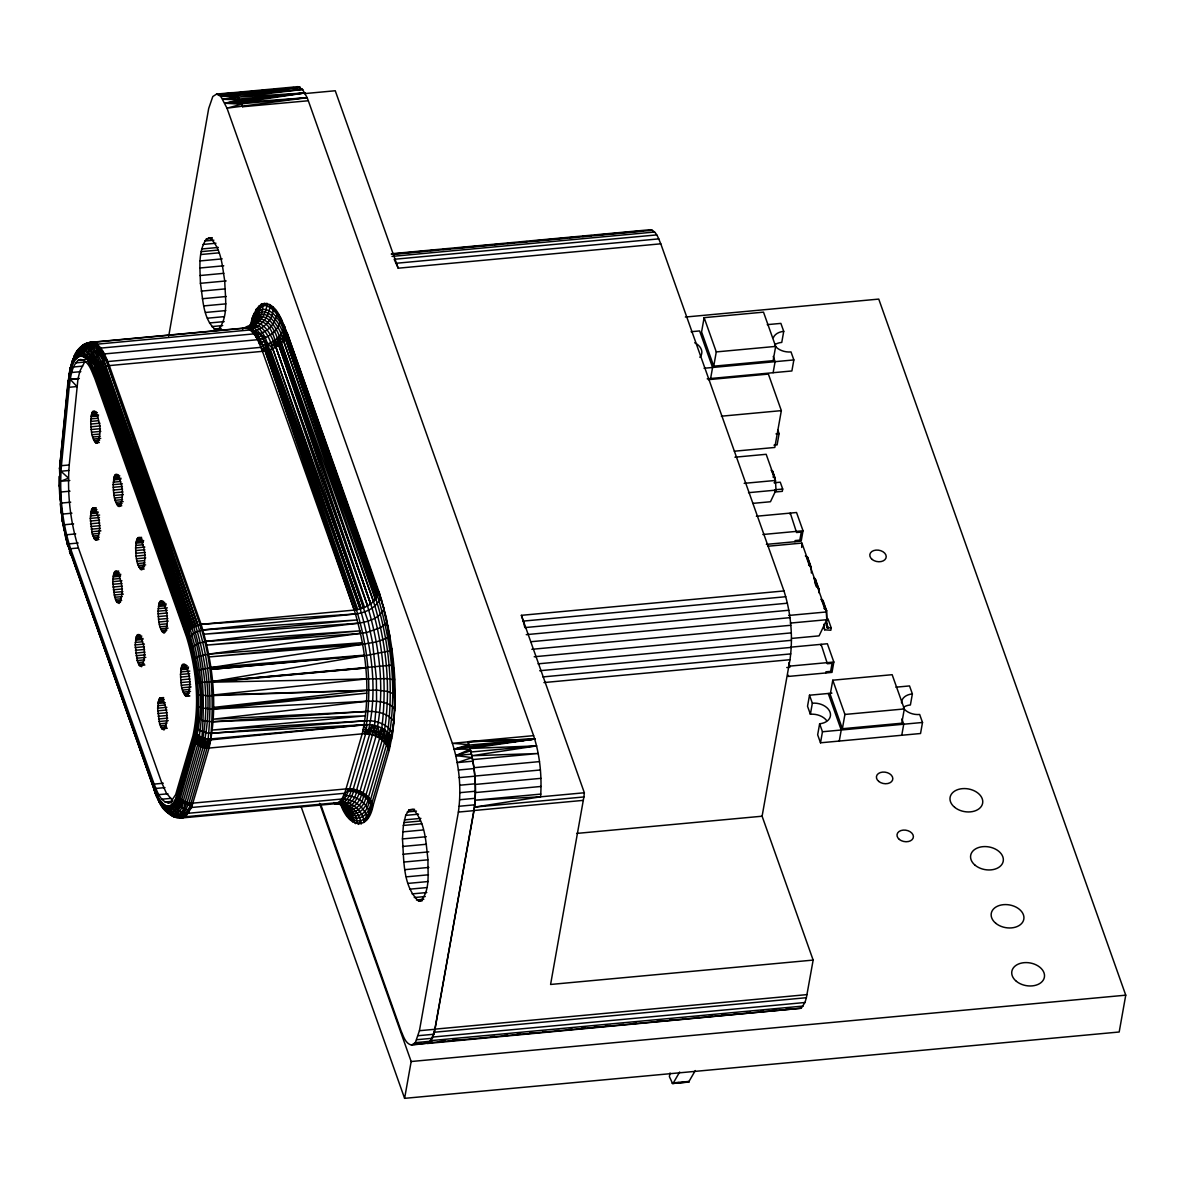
<?xml version="1.0" encoding="UTF-8"?>
<svg xmlns="http://www.w3.org/2000/svg" width="1185" height="1185" viewBox="0 0 1185 1185"><rect width="100%" height="100%" fill="white"/><g stroke="black" fill="none" stroke-linecap="round" stroke-linejoin="round"><path stroke-width="1.5" d="M250.183 327.49C261.737 306.174 277.868 331.237 278.786 345.19L367.676 605.802L275.883 347.072C271.839 336.362 261.648 313.803 248.317 327.534C256.671 323.86 262.937 315.551 262.803 306.263L261.515 304.027L256.315 309.211L256.404 316.706L252.435 325.831C261.485 298.502 280.327 326.453 283.526 340.732L373.497 601.491C386.873 644.403 391.48 690.899 383.659 735.322L380.252 738.611C387.539 693.995 384.562 647.084 370.683 603.861L281.349 343.058C279.142 330.008 262.848 302.575 251.975 325.697L257.397 318.439L261.515 304.027C276.935 300.797 282.267 322.542 287.214 333.192L379.037 591.952C394.516 642.7 400.708 698.143 389.169 750.342L373.142 805.415C367.928 832.699 347.827 826.597 340.732 804.274C350.212 824.464 367.098 828.522 372.327 803.193L372.268 807.992C369.379 797.638 358.611 791.032 348.197 790.913L344.716 793.269L191.54 807.489L189.067 809.799L185.438 816.761C177.646 820.479 165.041 814.939 165.619 805.489L160.479 801.86L153.62 787.818L69.545 548.922C63.916 532.45 61.22 514.112 60.539 497.241M62.968 521.385L62.524 520.748C68.123 550.047 58.302 502.44 64.257 528.199L65.59 536.524L70.196 551.01L153.724 786.396C156.168 800.853 172.166 819.664 178.194 795.328L194.236 740.269C200.561 709.919 197.362 678.59 191.407 648.491L196.488 644.151L204.901 641.544L358.27 623.221C368.017 621.903 379.778 618.348 384.118 608.66L287.214 333.192C284.489 344.094 272.95 350.182 262.463 351.338L108.116 365.706L99.97 369.083L95.467 374.815L187.156 633.886C197.465 667.436 201.065 704.097 193.629 738.625L174.165 803.874C175.972 809.799 182.446 814.51 188.682 813.236L341.858 799.016C352.656 799.06 363.514 805.652 366.609 816.346L364.254 822.197C362.743 810.362 350.671 799.964 338.599 802.541L185.438 816.761C178.846 819.739 171.381 813.962 170.033 807.444L171.84 804.408C172.595 811.147 179.291 817.132 186.163 815.961L191.54 807.489L191.007 803.178L207.049 748.105C212.322 707.075 210.856 664.518 197.732 624.939L108.116 365.706C103.895 357.455 98.74 338.273 85.779 343.62C77.706 347.101 74.344 355.248 73.218 363.321C72.107 352.345 82.965 342.184 93.556 342.228L246.732 328.008C259.782 330.215 269.706 316.662 270.136 304.708L273.217 309.996L280.801 318.261C279.63 329.919 268.654 338.392 257.515 339.725L104.354 353.945C97.792 353.471 91.364 359.41 90.801 365.943L93.437 369.616L187.186 633.797L191.748 627.857L199.924 624.465L354.285 610.082C364.728 608.927 376.326 602.824 379.037 591.952L386.354 617.918L394.546 680.086M170.033 807.444L170.047 805.785L172.906 803.593L175.484 799.416C177.157 805.356 182.92 809.71 189.067 809.799L191.466 803.163L192.414 804.867C185.941 805.652 178.802 801.549 177.083 795.076L175.958 800.645M60.82 465.927L60.894 459.262L59.546 468.801L60.865 505.032L59.887 494.308M179.483 817.235L181.868 817.961L335.044 803.741L338.599 802.541L341.858 799.016L344.716 793.269L362.21 733.841C371.275 693.047 366.298 649.736 354.285 610.082L265.129 350.938C261.174 341.784 256.434 324.749 243.281 328.156L90.119 342.376L86.105 344.139L93.556 342.228C102.562 346.45 105.717 357.026 109.301 365.558L201.109 624.302C213.093 663.97 218.099 707.282 209.034 748.061L191.54 807.489M333.963 802.526L335.044 803.741L339.384 803.386L341.887 801.964L344.213 799.371L343.606 795.49C355.189 794.928 367.306 802.363 369.898 814.065L372.075 802.541L388.102 747.468C398.827 715.74 393.494 680.916 391.687 648.254M177.557 796.527L177.587 793.683C179.528 800.068 186.623 803.697 193.007 803.119L346.168 788.899C357.352 787.906 369.764 794.246 373.142 805.415M82.002 345.901C88.312 339.858 96.578 344.435 99.688 351.604L99.644 354.656L105.939 366.195L197.747 624.939L104.769 366.595L195.629 625.68M153.724 786.396C154.88 796.616 160.938 806.155 168.329 813.132L165.115 810.259L162.493 803.03L156.509 796.039L153.635 787.492L158.035 796.246C159.264 812.673 178.654 812.495 178.194 795.328M381.674 599.98L380.355 598.158C376.341 607.875 365.484 612.793 355.589 613.948L201.776 630.079L193.51 633.22L188.519 639.47L93.037 370.505L97.17 363.825L105.45 359.736L107.791 361.558L260.967 347.338L262.937 345.279C272.743 343.369 282.697 336.318 284.415 325.949L276.846 314.469L276.075 310.544L273.217 309.996L269.632 307.137L269.676 304.486C257.486 305.36 252.39 317.713 250.272 328.349M188.741 638.685L191.407 648.491L93.437 369.616L90.993 364.462L88.357 361.973L90.786 354.819L98.222 349.353L98.266 347.057L95.318 345.842L88.993 350.271L86.001 357.322L93.037 370.505M242.495 329.163C259.545 317.18 268.136 332.941 272.713 348.657L368.031 621.147L372.594 642.803L376.371 678.383L376.578 701.313L374.104 730.553L375.526 735.989C385.673 693.269 379.941 647.588 367.469 605.95L275.883 347.072C275.972 337.192 267.099 315.906 254.464 322.764M320.631 804.156L401.123 1030.98C403.448 1036.105 405.285 1043.585 411.521 1045.096L415.313 1042.652L419.431 1030.713L458.373 812.081C461.587 789.136 459.35 765.377 452.374 743.306L227.002 108.191L220.81 96.4L216.603 94.089L212.811 96.518L208.693 108.457L168.7 336.17M411.521 1045.096L429.118 1043.007L433.947 1034.238L474 810.629C477.096 787.669 475.155 763.807 467.957 741.736L533.606 735.648C539.99 755.289 541.975 776.264 540.597 796.824L474.489 807.118L435.014 1029.143L431.236 1040.593L427.104 1043.526L801.253 1008.228L804.956 1002.51L806.378 997.711L813.147 960.087L762.103 816.213L789.98 659.719C793.18 636.775 790.958 613.015 783.966 590.945L660.786 243.814C658.46 238.689 656.623 231.194 650.402 229.697L391.494 253.738M59.917 472.874L69.145 373.719L59.546 468.801L68.004 381.392L69.278 378.815L68.626 380.844L69.5 379.852M68.626 380.844L68.671 379.63M193.629 738.625C195.555 745.01 202.65 748.624 209.034 748.061L362.21 733.841C373.379 732.834 385.792 739.188 389.169 750.342L389.821 734.907L388.68 740.729L385.895 743.928C394.101 695.906 390.665 645.41 375.823 598.884L285.259 338.273C284.237 318.721 259.234 292.088 251.961 324.808L252.064 318.232L256.315 309.211M68.182 545.307L65.59 536.524L68.019 546.137L69.308 547.485M69.352 374.46L68.286 385.421C69.945 375.63 70.122 363.528 78.417 356.715L80.98 356.181L82.787 348.627L88.268 343.324L91.038 344.228L99.688 351.604L102.547 357.011L103.821 366.935L195.599 625.695C207.197 664.681 212.752 707.504 203.035 747.439L187.008 802.497C184.697 808.081 182.534 816.85 175.128 816.969L170.329 813.265L167.026 806.007L165.619 805.489M68.893 374.741L68.937 376.874L71.337 364.773L76.847 354.671L81.276 353.056L86.253 355.811L91.364 363.114L96.029 373.453L187.808 632.272C199.984 667.984 200.058 706.245 196.31 743.306M101.806 367.898C95.63 361.084 93.763 345.605 82.18 346.39L76.966 357.974L78.091 350.345L83.261 345.324C94.548 344.776 98.162 359.633 101.806 367.898L193.585 626.672C205.094 665.111 210.293 707.297 201.124 746.713L185.097 801.786C182.564 824.73 162.73 815.102 158.183 799.06M472.845 761.17L457.217 762.622L472.178 757.585L455.825 755.586L470.252 749.201L454.196 749.083L468.934 744.639L452.374 743.306L468.001 741.854C474.859 762.77 476.637 785.285 474.489 807.118L583.894 796.957L584.353 792.765L521.385 615.326L783.966 590.945M84.565 362.166L80.002 370.831L77.958 379.007L69.234 464.964C67.012 493.36 70.27 522.333 78.936 549.455L161.412 781.893L166.3 792.987L172.773 800.675M193.585 626.672L100.621 368.668L191.792 627.828C204.753 666.088 204.916 707.03 201.124 746.713M90.712 421.416L91.837 413.121L93.037 411.165L94.489 411.032C100.34 419.771 102.073 433.814 97.111 443.19L96.385 443.264C90.741 437.946 91.26 428.659 90.712 421.416L98.088 420.719M90.297 518.393L91.423 510.113L92.623 508.158L94.074 508.024C99.925 516.764 101.658 530.806 96.696 540.182L94.444 538.997L92.282 534.035L90.297 518.393L99.51 517.549M113.153 484.665L114.293 476.385L115.493 474.43L116.93 474.296C122.796 483.036 124.514 497.078 119.566 506.454L118.841 506.513C113.182 501.211 113.716 491.908 113.153 484.665L122.381 483.821M112.738 581.657L113.878 573.377L115.064 571.422L116.515 571.288C122.366 580.028 124.099 594.07 119.137 603.432L116.885 602.261L114.723 597.284L112.738 581.657L121.951 580.798M135.608 547.929L136.734 539.649L137.934 537.694L139.386 537.56C145.237 546.3 146.97 560.342 142.007 569.704L141.282 569.778C135.638 564.46 136.156 555.173 135.608 547.929L144.822 547.07M135.194 644.921L136.319 636.641L137.519 634.686L138.956 634.538C144.822 643.292 146.555 657.319 141.593 666.696L139.326 665.526L137.179 660.549L135.194 644.921L144.407 644.062M158.049 611.193L159.19 602.898L160.375 600.943L161.827 600.81C167.692 609.549 169.411 623.591 164.448 632.968L163.723 633.042C158.079 627.724 158.612 618.437 158.049 611.193L167.263 610.334M157.635 708.186L158.76 699.891L159.96 697.935L161.412 697.802C167.263 706.541 168.996 720.584 164.034 729.96L161.782 728.775L159.62 723.813L157.635 708.186L166.848 707.326M180.505 674.443L181.631 666.163L182.831 664.207L184.282 664.074C190.133 672.813 191.866 686.856 186.904 696.232L186.178 696.291C180.535 690.988 181.053 681.686 180.505 674.443L189.719 673.598M219.684 329.815L216.011 330.156C202.709 319.417 203.109 298.961 200.413 283.319C200.206 268.654 197.643 251.576 206.486 238.866L212.159 237.667M402.456 838.936L403.374 825.456L405.67 815.369L409.077 809.814L413.195 809.414C425.696 822.449 425.8 842.787 427.992 859.762C427.578 873.197 430.585 890.276 420.66 900.896L418.601 901.089C402.53 885.98 404.026 859.54 402.456 838.936L426.363 836.714M801.712 547.455L801.904 543.085L767.791 546.255M369.039 815.961L369.231 811.725L367.217 818.835L366.609 816.346L366.669 819.694M59.902 475.422L59.783 494.93L62.005 512.898L61.664 509.787M281.808 320.143L280.475 320.528L283.985 328.067L377.571 596.129C392.265 644.166 397.834 696.558 387.258 745.987L391.85 738.67C387.451 728.242 374.904 723.887 364.299 724.716L208.56 733.278L200.265 730.686L196.443 726.894L197.391 717.043C198.28 694.054 196.606 670.814 191.007 648.432M249.991 327.993L252.064 318.232M772.813 472.252L771.065 470.178M774.62 482.665L775.197 478.281L772.961 476.962M60.08 461.498L59.813 478.355L60.331 460.358L59.946 465.572M371.201 811.207L371.557 805.83M196.088 726.138L194.962 733.145M341.887 801.964L341.532 799.357L344.213 799.371L349.664 788.81L365.691 733.752L366.98 724.613L210.96 739.84L209.923 739.01C204.22 739.055 197.702 736.552 195.377 730.967M71.618 556.195L67.412 543.634L156.035 794.972M67.901 382.725L68.004 381.392M167.959 802.912L170.803 801.949L175.691 794.542L192.903 735.974C199.998 703.327 196.251 668.725 186.563 636.982L94.741 378.222C91.63 371.394 89.156 361.247 80.743 359.41L78.091 360.358C71.026 367.261 70.611 378.074 69.16 387.273L61.413 465.69C59.294 493.567 61.961 522.052 70.596 548.699L154.124 784.1C157.324 791.565 161.101 804.778 171.618 802.571M69.959 369.927L72.922 359.929L76.521 353.219L74.714 357.988M59.502 475.985L59.443 486.22L59.931 484.65M160.479 801.86C163.012 816.287 180.416 809.325 179.098 796.913L195.14 741.84C205.672 705.875 198.828 666.177 188.815 630.701L97.377 371.527L190.133 629.22C201.539 666.237 205.523 706.467 197.717 744.639L181.69 799.697C180.09 806.748 172.743 818.642 165.115 810.259M60.894 459.262L60.005 465.735M169.87 814.48C177.706 818.317 183.305 807.178 183.305 800.838L199.347 745.78L199.45 735.959M77.529 350.493L71.767 362.24L71.707 367.602C70.759 353.545 87.646 350.701 90.993 364.462L90.149 364.61M197.895 734.685L197.51 744.432L198.339 735.055L180.268 798.379C179.557 805.637 171.662 817.25 164.33 809.044M61.605 451.974L62.153 446.508M62.686 441.027L63.412 433.74M63.946 428.259L64.671 420.971M65.027 417.327L65.753 410.025M66.286 404.559L67.012 397.256M67.367 393.613L68.093 386.325M105.45 359.736L106.946 359.677L104.058 356.641L104.354 353.945M188.682 813.236L189.067 809.799M175.128 816.969C183.453 819.428 185.838 808.229 188.993 802.956L205.035 747.898L205.449 738.551M391.287 737.337L392.191 736.626L394.161 720.006M73.129 363.469L72.996 361.869L68.937 376.874M195.14 741.84L195.881 732.049L194.088 739.884L194.533 734.893C196.651 741.025 203.894 744.521 210.086 743.543C214.307 703.816 212.619 662.696 199.924 624.465L108.116 365.706L107.791 361.558M344.879 806.081C352.789 819.116 366.298 805.785 365.972 794.898L383.659 735.322L382.533 728.612L363.143 792.898L363.543 795.935C362.358 806.244 350.316 815.473 342.998 804.408L351.19 812.792L355.456 823.649L357.277 821.59C355.574 811.458 346.405 804.274 336.57 802.778C346.405 809.651 355.93 800.349 356.655 789.995L375.097 725.635L376.712 731.426L376.045 736.181L360.003 791.254C357.411 798.734 351.086 811.621 341.591 804.23M88.505 360.344L84.031 357.277C82.372 351.027 87.883 344.509 93.926 343.22L97.14 344.154L250.302 329.934L254.271 330.748L265.307 337.621L360.196 608.971C371.971 648.965 378.133 693.077 367.587 733.945L374.223 725.383M346.435 814.88L346.316 810.481L343.294 803.978M813.147 960.087L550.581 984.468L583.894 796.957M250.139 328.23L253.783 313.981L253.338 323.609M685.36 317.047L878.752 299.094L1125.75 995.178L1119.188 1032.002L404.603 1098.347L411.165 1061.523L319.55 803.326M704.127 317.654L701.579 331.933L713.74 366.18L773.124 360.67L775.671 346.405L763.51 312.144L704.127 317.654L716.273 351.915L713.74 366.18M710.615 378.519L712.585 367.469L699.609 330.926L691.092 331.726M773.124 372.712L775.094 361.662L773.242 356.448M767.243 324.646L780.885 323.386L783.729 331.37L781.759 342.421A14.65 10.191 10.1 0 0 775.212 344.45M708.408 379.659L768.384 374.09L781.345 410.632L774.797 447.456L734.33 451.218M777.923 430.244L779.108 433.606L777.108 444.879L773.983 445.175M774.723 345.576A14.65 10.191 10.1 0 0 791.017 351.93L793.846 359.929L791.891 370.964L707.208 378.83M670.029 1072.988L669.392 1076.632L672.576 1083.49L688.618 1082.083L695.314 1070.559M774.116 482.769L780.263 482.191L782.707 489.05L782.293 491.345L774.605 492.056M790.084 514.231L790.291 513.09L796.572 532.509L801.267 532.08L799.831 540.123L795.135 540.567L794.928 541.708M756.356 516.245L796.542 512.512L803.03 530.776L801.193 541.13L766.354 544.374M788.44 675.287L788.232 676.442L832.003 672.384L833.84 662.03L827.367 643.751L790.75 647.158M788.899 662.77L789.877 667.244L786.751 667.525M831.944 693.136L809.503 695.21L807.533 706.26L810.377 714.259A14.65 10.191 10.1 0 1 826.671 720.613M820.909 645.484L821.116 644.329L827.382 663.748L832.077 663.319L830.641 671.377L825.96 671.806L825.752 672.962M810.377 714.259L812.347 703.209L809.503 695.21M827.989 618.822L831.233 627.961L830.833 630.257L824.701 629.813L823.708 624.347M812.347 703.209A14.65 10.191 10.1 0 1 830.048 712.185A14.65 10.191 10.1 0 1 819.635 723.768L817.665 734.804L820.509 742.802L920.538 733.515L922.508 722.465L919.664 714.481A14.65 10.191 10.1 0 1 903.37 708.126M820.509 742.802L822.464 731.752L819.635 723.768M832.774 680.205L830.226 694.469L842.387 728.731L901.77 723.206L904.318 708.941L892.157 674.695L832.774 680.205L844.92 714.451L842.387 728.731M839.261 741.055L841.231 730.019L828.256 693.477M901.77 735.263L903.74 724.213L901.889 718.984M895.89 687.196L909.532 685.922L912.376 693.921L910.406 704.971A14.65 10.191 10.1 0 0 903.859 707.001M59.665 494.515L59.309 485.435M68.819 375.808L70.33 367.587M70.789 366.506L69.589 372.742L71.426 365.469M67.901 384.251L68.093 383.244M341.932 804.422C348.805 804.674 351.589 796.824 353.589 791.536L353.189 789.18L372.416 725.087L365.691 733.752M344.598 805.993C351.975 821.546 367.394 809.962 368.446 797.209L387.465 732.167M249.413 327.801L250.213 324.334M186.963 634.671L187.156 633.886M196.621 733.263L194.236 740.269M95.318 345.842L97.14 344.154M70.048 368.742L72.922 359.929M70.048 371.127L71.396 366.091M72.611 363.128L73.737 358.907M207.049 748.105L209.923 739.01L364.299 724.716M172.18 806.155L172.906 803.593L174.165 803.874M352.463 821.812L353.856 820.287L350.479 819.872L350.301 817.383L346.79 815.339L346.701 812.91L343.62 810.14L342.835 804.63C349.575 824.79 368.92 821.161 371.231 801.045L369.142 801.46C366.328 819.042 349.012 820.805 343.072 803.889M78.417 356.715L78.965 354.893L79.054 356.581L81.128 354.626M341.917 803.8C350.493 814.213 360.981 801.889 361.929 792.261L358.818 793.254L356.655 789.995M365.647 797.609L366.358 795.253L367.513 799.46M184.845 803.682L185.393 801.889L186.312 804.245M353.589 791.536L354.256 789.432L356.241 792.261M334.052 803.445C343.754 806.718 349.886 797.416 351.56 789.017L348.197 790.913L346.168 788.899M178.935 799.001L179.468 797.357L179.868 800.142M201.272 737.055L197.717 744.639M256.775 311.581L258.863 306.041L259.663 308.174M71.456 363.484L75.514 354.197M252.286 325.623C260.226 295.406 281.897 322.127 284.726 339.029L280.86 334.377M183.305 800.838C180.15 805.963 177.128 817.531 168.744 813.488M191.007 803.178C188.267 812.48 178.742 823.353 169.633 813.784L173.825 816.509M76.803 356.211L75.633 359.129L74.803 358.551M71.767 362.24L72.255 361.04M95.363 375.052L187.808 632.272M267.203 303.375C266.062 315.788 256.952 328.601 243.281 328.156L248.583 327.46M278.786 345.19L370.594 603.92L279.764 344.361L279.26 336.333L283.526 340.732L375.304 599.462L285.259 338.273L377.008 597.018L285.837 337.103L283.985 328.067L284.652 326.482L286.666 335.162L378.237 594.485L286.503 335.74M199.347 745.78L202.042 737.381L203.035 747.439M207.686 738.922L204.412 747.75L203.302 737.929M734.907 457.203L766.177 454.299L775.464 480.443L775.997 490.116L770.457 501.744L752.653 503.388M801.904 543.085L826.345 611.964L826.774 619.711L819.072 635.871L791.565 638.434M264.314 303.138L262.803 306.263L266.092 303.286L266.136 305.893L269.632 307.137M205.035 747.898L207.064 743.721M381.526 728.02L377.971 737.203L381.526 733.826L383.659 735.322L388.68 740.729L390.324 745.987M388.68 740.729L386.532 744.713L370.505 799.786L369.142 801.46L368.446 797.209M73.114 359.085C80.58 341.161 94.385 362.136 97.037 371.897L188.815 630.701L96.592 372.594L187.852 632.212M77.203 351.975L79.706 348.583L78.343 351.115M672.991 1083.534L679.672 1072.01M349.456 818.879L350.301 817.383L349.012 812.406L342.776 803.474M73.974 356.478L74.67 355.293M387.273 738.803L389.672 734.656M61.22 512.483L60.583 503.625M336.718 803.593C346.849 801.964 358.625 810.555 360.595 821.353L358.403 824.39L357.277 821.59M75.929 352.878C86.12 340.302 95.807 362.077 98.37 370.416L190.133 629.22L99.407 369.542C96 361.736 90.415 342.82 78.862 349.057M75.381 354.226C85.32 341.873 95.452 363.351 97.037 371.897M82.343 347.279L84.653 344.554M248.969 328.082L250.568 326.201M376.045 736.181L379.185 732.523L378 726.479M181.868 817.961L186.978 813.547M193.688 659.304L199.036 656.238L208.767 654.09L362.403 642.685L209.212 656.92L362.714 644.299L376.326 641.929L385.614 638.656L389.806 635.767L383.718 609.801M178.165 797.786L179.098 796.913M167.766 807.666L169.766 805.8M361.262 794.483L363.143 792.898M350.893 791.091L353.189 789.18M98.222 349.353L100.769 348.094L253.931 333.874C264.922 335.177 275.068 324.927 276.846 314.469L278.875 314.721M183.438 802.971L185.097 801.786M86.905 344.583L90.119 342.376M370.49 803.593L372.075 802.541M245.902 328.556C258.256 322.157 264.122 341.813 267.78 350.33L360.196 608.971M195.51 670.843L210.9 667.599L364.284 655.157L211.093 669.377L366.461 655.468L391.391 650.595M363.543 795.935L365.972 794.898M81.158 356.241L83.528 355.411M470.667 750.801L455.825 755.586L471.452 754.134M648.417 230.334L650.402 229.697M259.811 333.652L251.635 331.37C263.337 329.874 274.016 319.269 273.098 307.093M99.688 351.604L102.68 351.234L99.718 348.953M260.107 339.221L256.019 337.266L261.293 335.977L265.307 337.621C262.27 332.481 258.063 324.468 250.879 325.964M251.383 328.452L248.776 329.104L254.271 330.748M96.77 349.916L99.644 354.656L102.547 357.011L104.058 356.641M262.729 338.555L268.18 343.783L267.78 350.33L357.737 609.52L265.929 350.819L262.937 345.279L258.878 342.732L264.196 341.502L268.18 343.783L272.713 348.657L364.506 607.387L275.883 347.072M308.322 100.755L307.152 97.688L227.002 108.191L241.651 104.161L225.031 103.258L239.622 99.703L242.629 106.739L308.322 100.755L533.606 735.648M255.753 332.392L253.101 332.97L257.189 334.348L254.553 334.866L258.671 336.659M222.943 99.303L237.518 96.266L239.622 99.703L222.943 99.303L238.57 97.851M469.378 746.12L454.196 749.083L534.716 739.025L467.957 741.736M220.81 96.4L235.371 93.926L237.518 96.266L220.81 96.4L236.437 94.948M364.373 655.675L212.441 681.538L196.814 682.738L196.355 681.331M241.162 102.962L225.031 103.258L240.14 100.725M210.9 667.599L362.714 644.299M468.001 741.854L534.716 739.025L470.045 748.461L536.583 745.898L471.778 755.734L538.197 753.512L472.548 759.615M234.571 93.437L300.205 87.349L235.741 94.326L302.56 89.468L238.081 97.14L304.886 92.948L240.955 102.488L236.911 95.555L232.275 92.741L297.924 86.653L302.56 89.468L307.152 97.688L241.503 103.791L240.955 102.488L307.152 97.688M208.767 654.09L366.639 632.523L380.652 627.606L386.725 622.599L388.473 628.124M240.392 101.258L304.886 92.948L239.252 99.036M469.69 747.172L534.716 739.025L469.067 745.113M84.461 344.391C96.074 343.754 98.947 359.085 103.821 366.935M469.556 746.757L534.716 739.025M394.96 701.298L394.353 694.143L387.451 691.418L376.712 690.085L213.3 694.973L366.402 678.946L387.08 678.635L393.938 679.82L394.753 708.63C387.717 701.194 376.178 700.839 366.595 701.268L213.196 719.191L365.987 711.504C375.675 710.896 387.021 712.718 393.42 720.732M239.814 100.118L304.886 92.948M102.606 353.752L104.117 353.574L101.184 351.219M197.436 704.853L197.776 706.186L201.731 708.097L213.552 709L366.698 693.166L213.537 707.415L366.728 690.337L207.627 695.758L197.584 694.632M235.148 93.837L300.205 87.349M176.787 816.969L182.179 817.694M216.011 330.156L218.07 329.963C229.149 316.928 224.987 296.887 224.765 281.008C222.247 266.595 221.654 249.265 210.604 238.481L208.471 238.007M216.603 94.089L232.23 92.637L235.371 93.926L218.677 94.652L234.319 93.2M219.847 94.222L228.527 93.422M235.578 92.993L242.881 92.311M248.346 91.808L255.634 91.127M261.115 90.623L268.402 89.941M273.883 89.438L281.171 88.757M286.637 88.253L293.939 87.572M236.911 95.555L302.56 89.468M304.249 93.63L335.251 90.756L398.219 268.195L660.786 243.814M225.031 103.258L240.659 101.806M206.486 238.866L211.996 238.363M204.664 241.029L213.863 240.185M203.079 244.436L215.951 243.236M201.776 248.969L218.321 247.443M201.243 251.635L217.788 250.094M200.783 254.523L219.166 252.82M200.147 260.922L222.202 258.878M199.865 268.003L223.758 265.781M391.346 254.197L400.53 253.338M404.203 252.998L413.387 252.153M417.061 251.812L426.244 250.953M429.918 250.613L437.265 249.931M442.76 249.428L450.107 248.746M455.618 248.228L464.801 247.384M468.475 247.043L477.659 246.184M481.332 245.843L488.679 245.162M494.175 244.643L501.522 243.962M507.032 243.458L514.379 242.777M519.889 242.258L527.236 241.577M532.746 241.073L540.093 240.392M543.752 240.051L552.936 239.192M556.609 238.852L565.793 238.007M569.467 237.652L578.65 236.807M582.324 236.467L591.493 235.608M595.166 235.267L604.35 234.423M608.024 234.082L617.207 233.223M620.881 232.882L630.064 232.038M633.738 231.697L642.907 230.838M393.568 254.301L652.476 230.275M392.028 256.404L654.609 232.023M199.954 275.542L223.846 273.32M656.727 234.911L394.161 259.293L398.219 268.195M396.234 263.263L658.816 238.881M200.413 283.319L226.157 280.934M201.228 291.125L225.12 288.903M202.368 298.724L226.276 296.502M203.82 305.908L225.876 303.864M205.523 312.47L225.743 310.589M207.434 318.202L223.98 316.662M209.493 322.972L224.202 321.594M211.656 326.601L222.691 325.579M213.848 329.03L221.195 328.349M78.091 360.358L85.424 359.677M75.662 362.891L86.653 361.869M73.5 366.98L82.654 366.121M71.663 372.49L80.832 371.646M69.16 387.273L76.981 386.547L70.211 379.318L79.365 378.459M716.273 351.915L775.671 346.405M92.4 411.936L96.089 411.595M91.837 413.121L97.377 412.617M91.378 414.72L96.918 414.202M91.201 415.654L98.562 414.972M91.038 416.676L98.414 415.994M90.815 418.927L98.177 418.246M90.741 424.052L99.955 423.208M704.053 368.268L793.846 359.929M90.904 426.793L100.118 425.933M91.186 429.533L100.414 428.689M91.6 432.214L100.814 431.355M92.104 434.732L99.481 434.051M92.697 437.043L100.073 436.361M93.378 439.057L100.74 438.376M94.104 440.731L99.629 440.213M94.859 442.005L98.548 441.664M95.63 442.864L99.318 442.523M61.413 465.69L69.234 464.964M68.789 470.504L60.968 471.23L68.493 478.147L60.642 481.317L69.796 480.473M721.369 416.202L781.345 410.632M114.841 475.185L118.53 474.844M114.293 476.385L119.818 475.866M113.834 477.985L119.359 477.466M113.641 478.918L121.018 478.236M113.479 479.94L120.855 479.244M113.256 482.191L120.633 481.495M60.835 492.027L69.989 491.183M113.197 487.316L122.41 486.457M113.345 490.057L122.573 489.198M113.641 492.797L122.855 491.938M775.982 433.888L779.108 433.606M114.041 495.463L123.255 494.619M114.545 497.996L121.922 497.315M61.546 503.047L70.715 502.203M115.152 500.292L122.514 499.611M115.819 502.322L123.196 501.625M116.545 503.995L122.07 503.477M117.3 505.269L120.989 504.928M92.623 508.158L96.311 507.817M118.07 506.113L121.759 505.773M91.986 508.913L95.674 508.572M91.423 510.113L96.948 509.594M62.775 514.053L71.93 513.209M90.964 511.713L96.489 511.194M90.771 512.646L98.148 511.964M90.623 513.668L97.985 512.972M90.386 515.919L99.614 515.06M90.327 521.044L99.54 520.185M64.449 524.733L73.603 523.889M90.49 523.785L99.703 522.926M90.771 526.525L99.984 525.666M91.171 529.206L100.384 528.347M91.689 531.724L100.903 530.865M66.553 534.761L75.707 533.917M92.282 534.035L99.659 533.339M92.948 536.05L98.488 535.531M93.674 537.723L99.214 537.205M94.444 538.997L98.118 538.657M95.215 539.856L98.888 539.501M69.011 543.871L78.166 543.026M137.934 537.694L141.622 537.353M137.297 538.449L140.985 538.108M136.734 539.649L142.274 539.131M744.18 483.347L775.464 480.443M136.275 541.234L143.652 540.553M136.097 542.182L143.459 541.486M70.596 548.699L77.929 548.018M135.934 543.189L143.311 542.508M135.712 545.441L143.074 544.759M775.02 489.76L782.707 489.05M748.505 492.679L775.997 490.116M135.638 550.581L144.851 549.721M135.801 553.306L145.014 552.462M136.082 556.061L145.296 555.202M136.482 558.727L145.711 557.868M137.001 561.26L144.363 560.564M137.593 563.556L144.97 562.875M138.275 565.571L145.636 564.889M139 567.245L144.526 566.741M139.756 568.533L143.444 568.193M115.064 571.422L118.752 571.081M140.526 569.378L144.214 569.037M114.427 572.177L118.115 571.837M113.878 573.377L119.404 572.859M113.419 574.977L120.781 574.281M113.227 575.91L120.603 575.229M113.064 576.917L120.44 576.236M112.842 579.169L120.218 578.487M112.768 584.309L121.981 583.45M112.93 587.049L122.144 586.19M113.227 589.789L122.44 588.93M113.627 592.456L122.84 591.596M762.844 534.509L803.03 530.776M114.13 594.989L123.344 594.129M114.723 597.284L122.099 596.603M115.404 599.299L120.929 598.795M116.13 600.973L121.655 600.469M116.885 602.261L120.574 601.921M159.738 601.713L163.426 601.373M159.19 602.898L164.715 602.395M158.731 604.498L166.093 603.817M158.538 605.431L165.915 604.75M158.375 606.453L165.752 605.772M158.153 608.705L167.366 607.846M158.079 613.845L167.307 612.986M158.242 616.57L167.455 615.711M158.538 619.311L167.752 618.466M158.938 621.992L168.151 621.133M159.442 624.51L166.818 623.828M160.049 626.821L167.411 626.139M160.716 628.835L168.092 628.154M161.441 630.509L166.966 629.99M162.197 631.783L165.885 631.442M136.882 635.441L140.556 635.101M136.319 636.641L141.845 636.123M135.86 638.226L141.385 637.723M135.668 639.159L143.044 638.478M135.52 640.181L142.881 639.5M135.283 642.433L142.659 641.752M135.223 647.573L144.437 646.714M135.386 650.298L144.6 649.454M135.668 653.039L144.881 652.194M136.068 655.72L145.281 654.861M521.385 615.326L523.222 621.103L785.788 596.722M136.571 658.238L145.799 657.394M137.179 660.549L144.555 659.867M137.845 662.563L143.385 662.059M787.418 603.209L524.851 627.591L523.222 621.103M138.571 664.237L144.111 663.718M139.326 665.526L144.866 665.007M182.194 664.963L185.882 664.622M181.631 666.163L187.156 665.644M526.244 634.642L788.81 610.26M181.172 667.762L188.548 667.081M180.979 668.695L188.356 668.014M180.831 669.718L188.193 669.021M180.594 671.969L189.822 671.11M788.632 615.459L826.345 611.964M531.028 641.707L789.936 617.666M180.535 677.094L189.748 676.235M180.698 679.834L189.911 678.975M790.306 623.088L826.774 619.711M531.858 649.306L790.765 625.28M180.979 682.575L190.192 681.716M181.379 685.241L190.592 684.397M181.897 687.774L191.111 686.915M824.019 608.438L826.626 610.423L826.937 627.561L831.233 627.961M534.198 656.757L791.269 632.879M182.49 690.085L189.867 689.389M183.157 692.099L190.533 691.418M183.882 693.773L189.422 693.255M184.653 695.047L188.326 694.706M159.96 697.935L163.649 697.595M185.423 695.906L189.096 695.551M159.323 698.706L163.012 698.35M186.178 696.291L189.867 695.95M538.049 663.837L791.447 640.315M158.76 699.891L164.3 699.387M158.301 701.49L163.841 700.972M158.123 702.424L163.649 701.905M157.96 703.446L165.337 702.764M157.738 705.697L165.1 705.016M539.723 670.725L791.284 647.38M157.664 710.822L166.878 709.978M542.893 676.916L790.78 653.898M157.827 713.563L167.041 712.703M158.109 716.303L167.337 715.444M543.93 682.56L789.98 659.719M158.523 718.984L167.737 718.125M159.027 721.502L168.24 720.643M159.62 723.813L166.996 723.117M790.084 666.088L833.84 662.03M160.301 725.827L165.826 725.309M161.027 727.501L166.552 726.983M161.782 728.775L167.307 728.271M844.92 714.451L904.318 708.941M470.949 752.001L536.583 745.898M154.124 784.1L163.278 783.241M155.798 788.455L164.952 787.61M822.464 731.752L922.508 722.465M158.775 794.661L167.929 793.802M473.822 767.717L539.471 761.614M458.343 770.028L473.97 768.576M161.856 799.208L171.01 798.364M164.937 801.993L172.269 801.312M474.755 776.071L540.39 769.983M459.158 777.641L474.785 776.19M459.661 785.24L475.289 783.789M475.289 784.44L540.938 778.338M459.839 792.676L475.466 791.224M475.422 792.558L541.071 786.455M459.676 799.742L475.303 798.29M540.804 794.098L475.155 800.186L540.597 796.824L584.353 792.765M409.077 809.814L414.587 809.296M459.188 806.259L474.815 804.808M407.255 811.962L416.453 811.118M405.67 815.369L418.542 814.169M473.956 810.51L583.375 800.364M458.373 812.081L474 810.629M404.366 819.901L420.912 818.376M403.833 822.568L420.379 821.027M403.374 825.456L421.771 823.753M402.737 831.87L422.956 829.989M402.544 846.475L426.452 844.253M576.636 833.425L762.103 816.213M403.004 854.252L428.748 851.867M403.818 862.058L427.726 859.836M404.959 869.657L428.866 867.435M406.411 876.841L428.481 874.797M408.114 883.403L428.333 881.521M410.025 889.135L426.57 887.609M412.084 893.905L426.793 892.542M414.246 897.549L425.282 896.527M416.439 899.963L423.8 899.282M418.601 901.089L422.275 900.748M435.014 1029.143L807 994.615M419.431 1030.713L435.058 1029.261M434.391 1032.239L806.378 997.711M418.32 1035.69L433.947 1034.238M432.969 1037.038L804.956 1002.51M416.927 1039.704L432.569 1038.253M431.236 1040.593L803.223 1006.05M415.313 1042.652L430.94 1041.2M747.246 1012.834L750.92 1012.494M763.777 1011.323L760.103 1011.664L763.658 1011.368M771.109 1010.657L776.619 1010.138L772.872 1010.524M785.788 1009.309L789.447 1008.983M428.511 1042.489L432.184 1042.148M439.546 1041.467L445.071 1040.948M452.448 1040.267L457.973 1039.749M491.108 1036.682L494.797 1036.342M504.01 1035.483L507.684 1035.142M516.897 1034.283L520.585 1033.942M529.784 1033.083L533.472 1032.742M542.671 1031.883L546.359 1031.543M555.572 1030.698L559.246 1030.358M568.459 1029.498L572.148 1029.158M581.346 1028.299L585.034 1027.958M594.233 1027.099L597.921 1026.758M605.283 1026.077L610.808 1025.558M620.022 1024.714L623.71 1024.373M632.908 1023.514L636.597 1023.173M656.846 1021.292L660.534 1020.952M669.747 1020.092L673.421 1019.752M682.634 1018.893L686.322 1018.552M695.521 1017.693L699.209 1017.352M708.408 1016.508L712.096 1016.167M721.309 1015.308L724.983 1014.967M734.196 1014.108L737.885 1013.767M747.083 1012.908L750.772 1012.568M416.394 1043.881L421.593 1043.392M429.266 1042.77L801.253 1008.228M413.491 1044.459L429.118 1043.007M411.165 1061.523L1125.75 995.178M673.717 1082.838L689.344 1081.387M672.147 1083.208L679.094 1082.557M682.575 1082.231L688.618 1082.083M672.576 1083.49L689.003 1081.861M88.623 342.613L92.652 342.272L91.141 342.302M211.996 733.263L364.921 720.835C374.978 720.095 386.606 723.354 392.087 732.448M360.655 633.397L206.871 645.099L360.062 630.85L206.101 641.411M167.026 806.007L170.047 805.785M358.27 623.221L204.131 634.212L357.322 619.948L202.976 629.931M201.109 624.302L355.589 613.948M365.987 711.504L211.908 721.813L203.168 720.658L197.391 717.043M364.921 720.835L212.308 730.034L365.484 715.814L213.107 721.724M213.552 709L366.595 701.268M70.211 379.318L77.958 379.007M366.402 678.946L212.47 682.175L365.647 667.955L212.441 681.538L388.991 665.407L392.946 665.2L393.909 669.777M86.001 357.322L80.98 356.181M60.287 503.684L61.294 512.646M381.526 733.826L374.104 730.553L363.262 729.323L364.891 733.767L366.002 729.397L364.121 725.62L366.387 724.598C371.764 686.308 368.031 646.64 356.374 609.816L265.929 350.819L265.588 344.657M805.37 555.913L808.051 558.416M808.614 565.038L811.236 567.023L811.37 573.036M820.775 599.299L823.456 601.802M816.969 586.886L818.924 588.723L819.042 592.9M100.769 348.094L96.8 345.442M165.53 809.71L166.804 810.333M246.732 328.008C255.738 332.23 258.893 342.806 262.463 351.338L354.285 610.082M62.435 521.119L63.279 522.067L62.775 518.393M257.515 339.725L261.544 342.139M815.754 580.102L813.725 577.747L816.421 585.36M155.605 792.661L156.435 793.18M184.682 816.213L185.438 816.761M156.657 793.891L157.975 797.89L153.828 789.18L159.768 802.541L161.619 804.363M260.967 347.338L265.129 350.938L356.374 609.816M178.298 816.865L179.528 817.961M156.227 792.572L155.146 791.58L157.161 797.016L155.013 791.417M270.713 342.687L275.394 347.309L273.113 341.369M338.599 802.541L339.384 803.386M167.129 812.317L161.116 804.571M95.215 366.002L98.37 370.416M99.629 361.988L103.317 367.172L195.599 625.695M96.118 364.876L99.407 369.542L191.748 627.857L98.355 362.847M344.716 793.269L346.331 795.653M158.538 800.29L163.337 808.022M389.302 636.301L390.161 637.797M97.17 363.825L99.97 369.083M65.575 537.249L68.019 546.137M70.093 552.432L69.456 551.114L70.3 553.795M158.627 799.297L160.627 803.504M341.739 803.904L343.132 806.881M102.547 357.011L105.939 366.195M101.006 361.232L193.629 626.658M241.503 103.791L242.629 106.739M275.364 339.858L277.66 345.901L277.423 338.169L370.683 603.861M187.008 802.497L187.822 804.645M283.985 328.067L378.711 593.315M93.556 342.228L93.926 343.22M363.928 607.668L270.402 349.531L361.173 608.631L269.365 349.916M807.503 556.965L811.295 567.541M815.206 578.665L818.998 589.241M822.908 600.365L826.7 610.942M807.103 556.594L810.347 565.734M814.806 578.295L818.05 587.419M822.508 599.98L825.738 609.12M806.57 557.572L809.266 565.186M821.96 600.973L824.671 608.586M814.702 582.176L816.317 586.738M772.59 471.082L775.271 478.681M826.656 623.666L828.285 628.243M772.324 470.756L775.257 479.095M826.419 623.68L828.034 628.243M826.715 625.176L827.797 628.228M772.161 472.015L773.983 477.155M826.508 625.132L827.589 628.168M826.315 625.058L827.397 628.094M823.619 626.776L824.701 629.813M377.571 596.129L283.245 330.215L284.726 339.029M373.497 601.491L281.349 343.058M301.227 807L404.603 1098.347M80.743 579.835L83.824 588.56M93.733 616.452L98.059 628.657M106.724 653.068L112.294 668.77M119.715 689.685L125.284 705.386M132.705 726.301L135.801 735.026M151.887 780.367L153.739 785.596M72.241 557.942L154.524 789.847M153.62 787.818L155.724 793.846M70.122 553.01L70.804 555.054L70.73 553.854M60.154 462.668L60.539 463.839M199.924 624.465L201.776 630.079M371.438 729.916L372.697 734.937M94.444 367.172L96.029 373.453M64.02 529.947L63.96 528.865L66.079 538.568M67.441 544.522L67.634 545.352M360.595 821.353L361.218 824.019M180.268 798.379L180.935 801.193M64.834 530.85L66.612 539.16M188.993 802.956L189.363 804.911M62.82 520.333L61.339 512.29L62.538 521.474M181.69 799.697L182.134 802.141M63.901 525.577L64.523 529.088M394.175 707.875L394.694 710.911M61.561 512.794L62.82 521.785M384.71 729.93L385.895 743.928M383.659 735.322L384.473 742.151M208.619 743.795L209.034 748.061M363.721 819.576L363.973 822.494M196.325 724.524L196.443 726.894M254.034 313.373L254.153 316.395M59.531 485.035L59.828 492.753M59.28 476.548L59.28 485.835M773.361 337.651A14.65 10.191 10.1 0 1 783.729 331.37M694.706 342.746A14.65 10.191 10.1 0 1 699.861 357.277M901.489 702.794A14.65 10.191 10.1 0 1 912.376 693.921M60.242 462.935L60.094 470.401L60.242 462.935M899.356 839.439A8.265 5.747 10.1 0 0 913.102 838.165A8.265 5.747 10.1 0 0 903.148 830.107A8.265 5.747 10.1 0 0 899.356 839.439M878.766 781.433A8.265 5.747 10.1 0 0 892.527 780.16A8.265 5.747 10.1 0 0 882.558 772.102A8.265 5.747 10.1 0 0 878.766 781.433M872.175 559.453A8.265 5.747 10.1 0 0 885.921 558.179A8.265 5.747 10.1 0 0 875.952 550.107A8.265 5.747 10.1 0 0 872.175 559.453M954.68 807.34A16.531 11.509 10.1 0 0 982.172 804.793A16.531 11.509 10.1 0 0 962.25 788.662A16.531 11.509 10.1 0 0 954.68 807.34M975.255 865.346A16.531 11.509 10.1 0 0 1002.762 862.798A16.531 11.509 10.1 0 0 982.839 846.668A16.531 11.509 10.1 0 0 975.255 865.346M995.844 923.352A16.531 11.509 10.1 0 0 1023.351 920.804A16.531 11.509 10.1 0 0 1003.414 904.673A16.531 11.509 10.1 0 0 995.844 923.352M1016.419 981.358A16.531 11.509 10.1 0 0 1043.926 978.81A16.531 11.509 10.1 0 0 1024.003 962.679A16.531 11.509 10.1 0 0 1016.419 981.358"/></g></svg>
